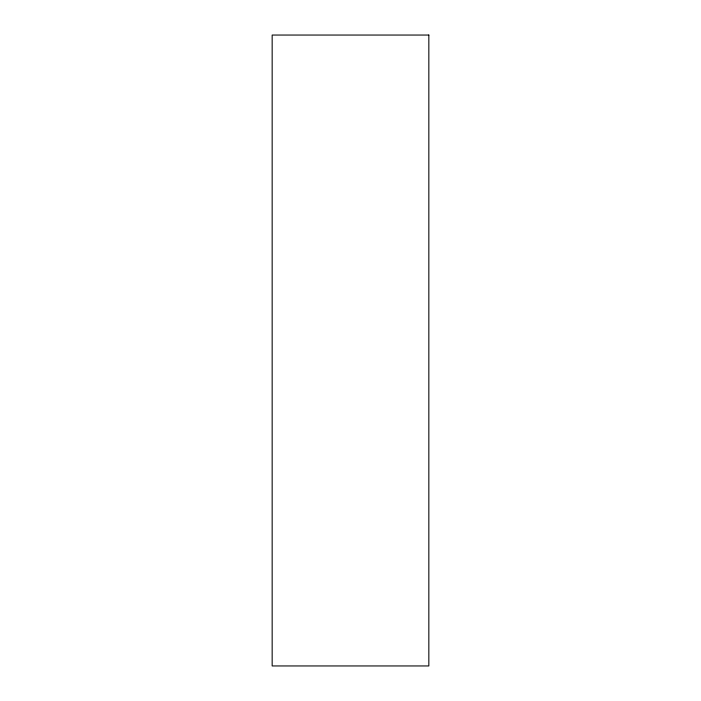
<?xml version="1.0" encoding="UTF-8"?>
<svg xmlns="http://www.w3.org/2000/svg" width="701" height="701" viewBox="0 0 701 701"><rect width="100%" height="100%" fill="white"/><g stroke="black" fill="none" stroke-linecap="round" stroke-linejoin="round"><path stroke-width="1.05" d="M428.837 35.05L272.163 35.05L272.163 665.95L428.837 665.95L428.837 35.05"/></g></svg>
